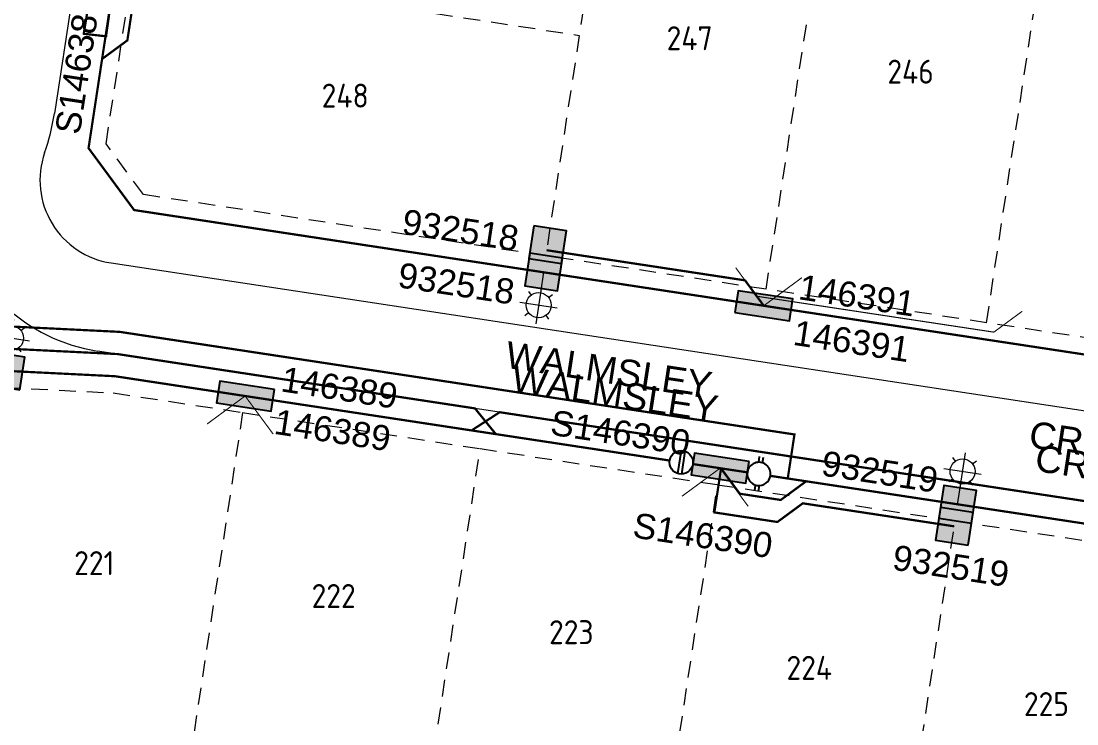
# Model space of a CAD drawing. Header units: metres. Extents: x 277548 to 280124, y 6243677 to 6246862.
# Drawn here: x 278840.7 to 278935.4, y 6245085.9 to 6245149 of the extents above; entities that cross this region are included whole.
import ezdxf
from ezdxf.enums import TextEntityAlignment as Align

# ---------------------------------------------------------------- set-up
doc = ezdxf.new("R2010")
doc.units = ezdxf.units.M
for name, pattern in [('Cable New OH', [6, 4, -2]), ('Dash', [5, 3, -2]), ('IECLAUG', [3, 2, -1]), ('IECLCENT', [15.5, 9.5, -2, 2, -2])]:
    doc.linetypes.add(name, pattern=pattern)
doc.layers.get('0').update_dxf_attribs({"color": 6})
for name, color, linetype, lineweight, true_color in [('_User ZKERB-3-1', 7, 'Continuous', 0, 0x949494), ('_User ZMEDIAN-1-1', 7, 'Continuous', 0, 0x949494), ('_User ZROAD NAMES', 7, 'Continuous', 0, 0xa50000), ('_User ZSTG2-1-1', 7, 'Continuous', 0, 0x0000f0)]:
    doc.layers.add(name, color=color, linetype=linetype, lineweight=lineweight, true_color=true_color)
doc.layers.add('_User ZSTG1-1-5', color=7, linetype='Continuous', lineweight=0)
for name, color, linetype in [('Equip_LV_EXT', 7, 'Continuous'), ('Equip_SP_SL_NEW', 2, 'Continuous'), ('Notes_LV_MISC', 7, 'Continuous'), ('Notes_SP_MISC', 7, 'Continuous'), ('SupportsUG_SP_LV_NEW', 2, 'Continuous'), ('SupportsUG_SP_LV_SL_NEW', 2, 'Continuous')]:
    doc.layers.add(name, color=color, linetype=linetype)
doc.styles.add('COLUMN_LABEL', font='arial.ttf')
doc.styles.add('iecARIAL', font='arial.ttf', dxfattribs={"height": 2})
doc.styles.add('iecISOCP', font='isocp.shx')
doc.styles.add('POLE_LABEL', font='arial.ttf')
doc.styles.get("Standard").update_dxf_attribs({"font": 'arial.ttf'})

# ---------------------------------------------------------------- blocks, each defined once
blk = doc.blocks.new('*U96')
for tag, flags, p in [('ACTUAL_STATUS', 9, (1.5, 0)), ('CONSTRUCTED_VOLTAGE', 9, (1.5, -0.2)), ('OPERATING_VOLTAGE', 9, (1.5, -0.6)), ('ORIENTATION', 9, (1.5, -0.8)), ('STATE', 9, (1.5, -1)), ('SWITCH_TYPE', 9, (1.5, -1.2)), ('NO_PHASES', 9, (1.5, -0.4)), ('USAGE', 9, (1.5, -1.4)), ('OWNED_BY', 9, (1.5, -1.8)), ('OPERATED_BY', 9, (1.5, -2)), ('TYPE', 9, (1.5, -2.6)), ('Z', 1, (1.5, -2.8)), ('NOTES', 9, (1.5, -1.6)), ('MAINTAINED_BY', 9, (1.5, -2.2)), ('NUMBER_OF_PHASES', 9, (1.5, -2.4))]:
    blk.add_attdef(tag, text='', height=0.2, dxfattribs=dict(flags=flags)).set_placement(p, align=Align.MIDDLE_LEFT)
blk.add_wipeout([(-0.46, -1.05), (-0.33, -0.91), (-0.23, -0.76), (-0.14, -0.59), (-0.07, -0.42), (-0.03, -0.23), (-0.01, -0.05), (-0.01, 0.14), (-0.04, 0.33), (-0.09, 0.51), (-0.16, 0.68), (-0.25, 0.84), (-0.36, 0.99), (-0.49, 1.13), (-0.64, 1.25), (-0.8, 1.34), (-0.97, 1.42), (-1.15, 1.48), (-1.34, 1.51), (-1.52, 1.52), (-1.71, 1.5), (-1.89, 1.46), (-2.07, 1.4), (-2.24, 1.32), (-2.4, 1.22), (-2.54, 1.1), (-2.67, 0.96), (-2.77, 0.8), (-2.86, 0.64), (-2.93, 0.46), (-2.97, 0.28), (-2.99, 0.09), (-2.99, -0.09), (-2.96, -0.28), (-2.91, -0.46), (-2.84, -0.63), (-2.75, -0.8), (-2.64, -0.95), (-2.5, -1.08), (-2.36, -1.2), (-2.2, -1.3), (-2.03, -1.37), (-1.85, -1.43), (-1.66, -1.46), (-1.48, -1.47), (-1.29, -1.46), (-1.11, -1.42), (-0.93, -1.36), (-0.76, -1.27), (-0.6, -1.17)])
for p, q in [((-1.73, 1.51), (-1.77, -1.45)), ((-1.23, 1.5), (-1.27, -1.46))]:
    blk.add_line(p, q)
blk.add_circle((-1.5, 0.02), 1.5)
blk = doc.blocks.new('PILLAR_EXT')
blk.add_hatch(color=256).paths.add_polyline_path([(-2.475, 0.99), (-2.475, -0.99), (2.475, -0.99), (2.475, 0.99)])
blk.add_lwpolyline([(-2.475, -0.99), (2.475, -0.99), (2.475, 0.99), (-2.475, 0.99)], close=True)
at = {"style": 'iecARIAL', "flags": 8}
blk.add_attdef('ASSET_NUM', text='', height=2, dxfattribs=at).set_placement((1.5, 3.5), align=Align.MIDDLE_RIGHT)
for tag, p, flags in [('OWNED_BY', (0, -0.2), 9), ('STATE', (0, -0.4), 9), ('SUPPORT_TYPE', (0, -0.6), 9), ('USAGE', (0, -0.8), 9), ('LEGEND', (0, -1), 9), ('STREETNAME', (0, -1.8), 9), ('SUBURB', (0, -2), 1), ('LOCATION', (0, -1.2), 9), ('NOTES', (0, -1.4), 9), ('PARENT', (0, -1.6), 9)]:
    blk.add_attdef(tag, p, '', height=0.2, dxfattribs=dict(flags=flags))
blk = doc.blocks.new('*U64')
at = {"lineweight": 15}
for p, q in [((0, 0), (-0.47, -2.46)), ((-1.91, -2.23), (-1.59, -2.69)), ((-0.33, -1.72), (-1.16, -6.14)), ((1.47, -4.35), (-2.96, -3.51)), ((0.96, -2.77), (0.49, -3.09)), ((-2.45, -5.09), (-1.98, -4.77)), ((0.42, -5.63), (0.1, -5.17))]:
    blk.add_line(p, q, dxfattribs=at)
blk.add_circle((-0.74, -3.93), 1.5, dxfattribs=at)
for tag, p, height, flags in [('CONSTRUCTED_VOLTAGE', (0.98, -0.65), 0.2, 9), ('CONTROL_TYPE', (0.98, -0.85), 0.2, 9), ('LANTERN_PURPOSE', (0.98, -1.05), 0.2, 9), ('LANTERN_TYPE', (0.98, -1.25), 0.2, 9), ('NO_PHASES', (0.98, -1.45), 0.2, 9), ('LNUMBER', (2.18, -3.25), 2.5, 8), ('OPERATING_VOLTAGE', (0.98, -1.65), 0.2, 9), ('ORIENTATION', (0.98, -1.85), 0.2, 9), ('OWNED_BY', (0.98, -2.05), 0.2, 9), ('STATE', (0.98, -2.25), 0.2, 9), ('USAGE', (0.98, -2.45), 0.2, 9), ('CEXIST', (0.98, -2.65), 0.2, 9), ('CNEW', (0.98, -2.85), 0.2, 9), ('CNUMBER', (0.98, -3.05), 0.2, 9), ('CREMOVE', (0.98, -3.25), 0.2, 9), ('CREPLACE', (0.98, -3.45), 0.2, 9), ('LKINGHEIGHT', (0.98, -3.65), 0.2, 9), ('LBRACKET', (0.98, -3.85), 0.2, 9), ('LBRACKETVOCAB', (0.98, -4.05), 0.2, 9), ('LCATEGORY', (0.98, -4.25), 0.2, 9), ('LCHARGE1', (0.98, -4.45), 0.2, 9), ('LCHARGE1PERCENT', (0.98, -4.65), 0.2, 9), ('LCHARGE2', (0.98, -4.85), 0.2, 9), ('LCHARGE2PERCENT', (0.98, -5.05), 0.2, 9), ('LCHARGE3', (0.98, -5.25), 0.2, 9), ('LCHARGE3PERCENT', (0.98, -5.45), 0.2, 9), ('LEXIST', (0.98, -5.65), 0.2, 9), ('LLAMP', (0.98, -5.85), 0.2, 9), ('LLAMPVOCAB', (0.98, -6.05), 0.2, 9), ('LMAST', (0.98, -6.25), 0.2, 9), ('LMASTVOCAB', (0.98, -6.45), 0.2, 9), ('LNEW', (0.98, -6.65), 0.2, 9), ('LANTNUMBER', (0.98, -6.85), 0.2, 9), ('LOUTREACH', (0.98, -7.25), 0.2, 9), ('LOUTREACHVOCAB', (0.98, -7.45), 0.2, 9), ('LRATECODE', (0.98, -7.65), 0.2, 9), ('LREMOVE', (0.98, -7.85), 0.2, 9), ('LREPLACE', (0.98, -8.05), 0.2, 9), ('LTYPE', (0.98, -8.25), 0.2, 9), ('LTYPEVOCAB', (0.98, -8.45), 0.2, 9), ('LEGEND', (0.98, -8.65), 0.2, 9), ('LOCATION', (0.98, -8.85), 0.2, 9), ('STREETNAME', (0.98, -9.25), 0.2, 9), ('SUBURB', (0.98, -9.45), 0.2, 1), ('NOTES', (0.98, -9.05), 0.2, 9)]:
    blk.add_attdef(tag, p, '', height=height, dxfattribs=dict(flags=flags))
blk = doc.blocks.new('COLUMN_EXT')
blk.add_hatch(color=256).paths.add_polyline_path([(-1.485, 1.485), (-1.485, -1.485), (1.485, -1.485), (1.485, 1.485)])
blk.add_lwpolyline([(-1.485, -1.485), (1.485, -1.485), (1.485, 1.485), (-1.485, 1.485)], close=True)
at = {"style": 'COLUMN_LABEL', "oblique": 15, "flags": 8}
blk.add_attdef('ASSET_NUM', text='', height=2, dxfattribs=at).set_placement((2, 2), align=Align.MIDDLE_LEFT)
at = {"flags": 9}
for tag, style, p in [('STRUCTURE_PLANT_NUMBER', 'POLE_LABEL', (1.813, 0.031)), ('STREET_CODE', 'COLUMN_LABEL', (1.813, -0.2))]:
    blk.add_attdef(tag, text='', height=0.2, dxfattribs=dict(at, style=style)).set_placement(p, align=Align.MIDDLE_LEFT)
for tag, p in [('OWNED_BY', (1.813, -0.6)), ('STATE', (1.813, -0.8)), ('COLUMN_TYPE', (1.813, -0.4)), ('USAGE', (1.813, -1)), ('STREETNAME', (1.813, -1.6)), ('SUBURB', (1.813, -1.8)), ('LEGEND', (1.813, -1.2)), ('LOCATION', (1.813, -1.4)), ('NOTES', (1.813, -2))]:
    blk.add_attdef(tag, text='', height=0.2, dxfattribs=at).set_placement(p, align=Align.MIDDLE_LEFT)
at = {"flags": 1}
blk.add_attdef('Z', (1.813, -2.351), '', height=0.2, dxfattribs=at)
blk = doc.blocks.new('*U98')
blk.add_wipeout([(2.64, -0.95), (2.75, -0.79), (2.84, -0.63), (2.91, -0.45), (2.96, -0.27), (2.98, -0.09), (2.98, 0.1), (2.96, 0.29), (2.91, 0.47), (2.84, 0.64), (2.75, 0.81), (2.64, 0.96), (2.51, 1.1), (2.37, 1.21), (2.21, 1.31), (2.04, 1.39), (1.86, 1.45), (1.67, 1.49), (1.49, 1.5), (1.3, 1.49), (1.12, 1.45), (0.94, 1.39), (0.77, 1.31), (0.61, 1.21), (0.47, 1.09), (0.34, 0.95), (0.23, 0.8), (0.14, 0.64), (0.07, 0.46), (0.02, 0.28), (0, 0.09), (0, -0.09), (0.02, -0.28), (0.07, -0.46), (0.14, -0.64), (0.23, -0.8), (0.34, -0.95), (0.47, -1.09), (0.62, -1.21), (0.77, -1.31), (0.94, -1.39), (1.12, -1.44), (1.31, -1.48), (1.49, -1.49), (1.68, -1.48), (1.87, -1.44), (2.04, -1.38), (2.21, -1.3), (2.37, -1.2), (2.52, -1.08)])
for p, q in [((1.26, 1.48), (1.28, 2.23)), ((1.76, 1.47), (1.77, 2.22)), ((1.22, -1.47), (1.21, -2.21)), ((1.72, -1.47), (1.71, -2.22))]:
    blk.add_line(p, q)
blk.add_lwpolyline([(0, 0.03, 1), (2.98, -0.02, 1)], format="xyb", close=True)
for tag, p, flags in [('ORIENTATION', (0, 0), 9), ('Z', (0, 0), 1), ('USAGE', (0, -0.2), 9), ('NOTES', (0, -0.4), 9)]:
    blk.add_attdef(tag, p, '', height=0.2, dxfattribs=dict(flags=flags))

msp = doc.modelspace()

# ---------------------------------------------------------------- linework, layer by layer
at = {"layer": '_User ZKERB-3-1', "linetype": 'Continuous'}
msp.add_arc((278849.88182, 6245134.71766), 15.5, 226.160024, 261.355557, dxfattribs=at)
at = {"layer": '_User ZMEDIAN-1-1', "linetype": 'Continuous'}
for p, q in [((278854.19285, 6245209.92404), (278843.67169, 6245140.71924)), ((278848.75455, 6245127.30286), (278975.17786, 6245108.08281))]:
    msp.add_line(p, q, dxfattribs=at)
for centre, radius, start, end in [((278823.89889, 6245143.72528), 20, 340.879874, 351.355555), ((278849.88182, 6245134.71766), 7.5, 160.879874, 261.355556)]:
    msp.add_arc(centre, radius, start, end, dxfattribs=at)
at = {"layer": '_User ZSTG2-1-1', "color": 252, "linetype": 'Dash', "ltscale": 0.5, "true_color": 0x878787}
for p, q in [((278893.7627, 6245167.49461), (278890.75666, 6245147.72181)), ((278907.52342, 6245124.94296), (278913.53551, 6245164.48856)), ((278927.29622, 6245121.93691), (278933.30831, 6245161.48252)), ((278848.31429, 6245137.99044), (278850.71912, 6245153.80869)), ((278850.71912, 6245153.80869), (278890.75666, 6245147.72181)), ((278890.75666, 6245147.72181), (278887.75061, 6245127.949)), ((278851.66764, 6245133.43467), (278848.31429, 6245137.99044)), ((278887.75061, 6245127.949), (278851.66764, 6245133.43467)), ((278907.52342, 6245124.94296), (278887.75061, 6245127.949)), ((278927.29622, 6245121.93691), (278907.52342, 6245124.94296)), ((278947.06902, 6245118.93087), (278927.29622, 6245121.93691)), ((278839.1045, 6245116.12632), (278848.95981, 6245115.63952)), ((278848.95981, 6245115.63952), (278860.56, 6245113.87595)), ((278860.56, 6245113.87595), (278855.67517, 6245081.74514)), ((278860.56, 6245113.87595), (278881.86519, 6245110.63693)), ((278876.98037, 6245078.50613), (278881.86519, 6245110.63693)), ((278881.86519, 6245110.63693), (278903.17039, 6245107.39792)), ((278898.28556, 6245075.26712), (278903.17039, 6245107.39792)), ((278903.17039, 6245107.39792), (278924.47558, 6245104.15891)), ((278919.59076, 6245072.0281), (278924.47558, 6245104.15891)), ((278924.47558, 6245104.15891), (278945.78077, 6245100.91989))]:
    msp.add_line(p, q, dxfattribs=at)
at = {"layer": 'Notes_LV_MISC', "linetype": 'IECLCENT', "ltscale": 0.75, "const_width": 0.2, "flags": 128}
for points in [[(278848.86416, 6245151.58725), (278848.31036, 6245147.63527), (278846.3082, 6245147.86498), (278847.36425, 6245154.31448), (278831.93494, 6245156.6643), (278830.35666, 6245146.2829), (278825.66287, 6245141.32879), (278817.17928, 6245137.16068), (278791.28712, 6245141.09705)], [(278903.482, 6245108.86778), (278909.4643, 6245107.95446), (278910.06551, 6245111.90902), (278882.62923, 6245116.08397), (278849.53534, 6245121.11521), (278839.67991, 6245121.60202), (278822.29657, 6245124.24335), (278820.62072, 6245126.52011), (278783.78216, 6245132.12278)], [(278880.55519, 6245112.35333), (278860.78545, 6245115.35891), (278849.10992, 6245117.13393), (278839.25462, 6245117.62074), (278820.90112, 6245120.43128), (278818.59854, 6245118.73638), (278814.92126, 6245119.29512), (278813.24465, 6245121.57292)], [(278883.87103, 6245111.84922), (278903.39584, 6245108.88088), (278903.43892, 6245108.87433)], [(278988.61662, 6245095.92482), (278968.41279, 6245098.9964), (278966.43551, 6245099.297), (278965.83345, 6245099.38853), (278946.00623, 6245102.40285), (278911.11328, 6245107.7076), (278908.83589, 6245106.03124), (278905.15861, 6245106.58999), (278903.482, 6245108.86778)]]:
    msp.add_lwpolyline(points, dxfattribs=at)
at = {"layer": 'Notes_LV_MISC', "linetype": 'IECLCENT', "ltscale": 0.5, "const_width": 0.2, "flags": 128}
for points in [[(278905.9821, 6245125.26213), (278905.63325, 6245125.73606), (278887.82576, 6245128.44333)], [(278907.30993, 6245123.45818), (278905.9821, 6245125.26213)], [(278903.482, 6245108.86778), (278902.8811, 6245104.91309), (278908.53501, 6245104.054), (278910.81246, 6245105.73035), (278924.40043, 6245103.66458)]]:
    msp.add_lwpolyline(points, dxfattribs=at)
at = {"layer": 'Notes_SP_MISC', "linetype": 'IECLCENT', "ltscale": 0.5, "const_width": 0.2, "flags": 128}
msp.add_lwpolyline([(278849.23616, 6245154.03414), (278846.73794, 6245137.60163), (278850.82792, 6245132.0451), (278887.55954, 6245126.46082), (279130.13407, 6245089.58238, -0.34654081), (279148.74694, 6245069.71239), (279150.38252, 6245069.74403)], format="xyb", dxfattribs=at)
at = {"layer": 'Notes_SP_MISC', "linetype": 'IECLAUG', "lineweight": -3, "ltscale": 0.25, "const_width": 0.1}
for points in [[(278910.72534, 6245125.97512), (278907.30993, 6245123.45818), (278904.79299, 6245126.87359)], [(278906.68069, 6245124.31203), (278927.95161, 6245121.09048), (278930.49948, 6245122.96357)], [(278857.36863, 6245112.84389), (278860.78545, 6245115.35891), (278863.30047, 6245111.94208)], [(278899.97901, 6245106.36587), (278903.39584, 6245108.88088), (278905.91085, 6245105.46405)]]:
    msp.add_lwpolyline(points, dxfattribs=at)

# ---------------------------------------------------------------- block references
at = {"layer": 'Equip_SP_SL_NEW'}
for p, xscale, yscale, zscale, rotation in [((278887.5618, 6245126.47565), 0.7499999999999999, 0.7499999999999999, 0.7499999999999999, 2.093707621642833), ((278839.33009, 6245117.59451), 0.7500000000000001, 0.7500000000000001, 0.7500000000000001, 182.093705636902), ((278924.69878, 6245105.62704), 0.7500000000000001, 0.7500000000000001, 0.7500000000000001, 182.0940674348019)]:
    msp.add_blockref('*U64', p, dxfattribs=dict(at, xscale=xscale, yscale=yscale, zscale=zscale, rotation=rotation))
at = {"layer": 'Notes_LV_MISC'}
ref = msp.add_blockref('COLUMN_EXT', (278887.9353, 6245128.93242), dxfattribs=dict(at, rotation=261.355558))
ref.add_attrib('ASSET_NUM', '932518', dxfattribs={"layer": '0', "height": 2.25, "rotation": 171.355558, "text_generation_flag": 6}).set_placement((278885.29664, 6245129.46134), align=Align.MIDDLE_RIGHT)
ref = msp.add_blockref('PILLAR_EXT', (278907.30993, 6245123.45818), dxfattribs=dict(at, rotation=351.387804661483))
ref.add_attrib('ASSET_NUM', '146391', dxfattribs={"layer": '0', "height": 2.25, "rotation": 351.3878047}).set_placement((278910.49963, 6245125.16899), align=Align.MIDDLE_LEFT)
ref = msp.add_blockref('PILLAR_EXT', (278860.81454, 6245115.3523), dxfattribs=dict(at, rotation=171.3051449579538))
ref.add_attrib('ASSET_NUM', '146389', dxfattribs={"layer": '0', "height": 2.25, "rotation": 171.305145, "text_generation_flag": 6}).set_placement((278873.81859, 6245111.50363), align=Align.MIDDLE_RIGHT)
ref = msp.add_blockref('COLUMN_EXT', (278924.40043, 6245103.66458), dxfattribs=dict(at, rotation=81.35555604063113))
ref.add_attrib('ASSET_NUM', '932519', dxfattribs={"layer": '0', "height": 2.25, "rotation": 351.355556}).set_placement((278918.92161, 6245100.90683), align=Align.MIDDLE_LEFT)
at = {"layer": 'SupportsUG_SP_LV_NEW'}
ref = msp.add_blockref('PILLAR_EXT', (278849.23616, 6245154.03414), dxfattribs=dict(at, rotation=261.3555559721186))
ref.add_attrib('ASSET_NUM', 'S146388', dxfattribs={"layer": '0', "height": 2.25, "rotation": 261.355556, "text_generation_flag": 6}).set_placement((278846.71903, 6245151.34207), align=Align.MIDDLE_RIGHT)
ref = msp.add_blockref('PILLAR_EXT', (278907.30993, 6245123.45818), dxfattribs=dict(at, rotation=351.387804661483))
ref.add_attrib('ASSET_NUM', '146391', dxfattribs={"layer": '0', "height": 2.25, "rotation": 351.3878047}).set_placement((278910.01509, 6245121.07379), align=Align.MIDDLE_LEFT)
ref = msp.add_blockref('PILLAR_EXT', (278860.81454, 6245115.3523), dxfattribs=dict(at, rotation=171.3051449579538))
ref.add_attrib('ASSET_NUM', '146389', dxfattribs={"layer": '0', "height": 2.25, "rotation": 171.305145, "text_generation_flag": 6}).set_placement((278874.43446, 6245115.31584), align=Align.MIDDLE_RIGHT)
at = {"layer": 'SupportsUG_SP_LV_SL_NEW'}
ref = msp.add_blockref('COLUMN_EXT', (278887.5618, 6245126.47565), dxfattribs=dict(at, rotation=261.355558))
ref.add_attrib('ASSET_NUM', '932518', dxfattribs={"layer": '0', "height": 2.25, "rotation": 171.355558, "text_generation_flag": 6}).set_placement((278884.92314, 6245124.67062), align=Align.MIDDLE_RIGHT)
ref = msp.add_blockref('COLUMN_EXT', (278839.33009, 6245117.59451), dxfattribs=dict(at, rotation=81.355556))
ref.add_attrib('ASSET_NUM', '932517', dxfattribs={"layer": '0', "height": 2.25, "rotation": 351.355556}).set_placement((278827.37473, 6245121.69445), align=Align.MIDDLE_LEFT)
ref = msp.add_blockref('COLUMN_EXT', (278924.70103, 6245105.64187), dxfattribs=dict(at, rotation=81.35555604063113))
ref.add_attrib('ASSET_NUM', '932519', dxfattribs={"layer": '0', "height": 2.25, "rotation": 351.355556}).set_placement((278912.54973, 6245109.35666), align=Align.MIDDLE_LEFT)

# ---------------------------------------------------------------- next in the draw order: texts
at = {"layer": '_User ZSTG1-1-5', "color": 252, "linetype": 'Cable New OH', "true_color": 0x878787, "char_height": 2.15, "attachment_point": 7, "style": 'iecISOCP', "bg_fill": 3, "box_fill_scale": 1.05, "bg_fill_color": 256, "bg_fill_transparency": 0}
for s, insert, width in [('247', (278898.59807, 6245146.38962), 3.8823465), ('246', (278918.39807, 6245143.38962), 3.8812551), ('248', (278867.64807, 6245141.23962), 3.8856207), ('221', (278845.44807, 6245099.28962), 3.5734789), ('222', (278866.74807, 6245096.33962), 3.8659754), ('223', (278888.04807, 6245093.08962), 3.8823465), ('224', (278909.34807, 6245089.88962), 3.8757981), ('225', (278930.64807, 6245086.63962), 3.894352)]:
    msp.add_mtext(s, dxfattribs=dict(at, insert=insert, width=width))

# ---------------------------------------------------------------- next in the draw order: linework, layer by layer
at = {"layer": '_User ZKERB-3-1', "linetype": 'Continuous'}
msp.add_line((278973.97544, 6245100.17369), (278847.55214, 6245119.39374), dxfattribs=at)
at = {"layer": 'Notes_LV_MISC', "linetype": 'IECLCENT', "ltscale": 0.75, "const_width": 0.2, "flags": 128}
for points in [[(278802.22703, 6245170.33841), (278802.71993, 6245173.57063), (278793.60284, 6245174.9567), (278786.70918, 6245129.65462), (278819.50106, 6245124.66739), (278821.177, 6245122.3905), (278839.47984, 6245119.60947), (278849.33519, 6245119.12266), (278881.40419, 6245114.24723), (278883.27465, 6245111.93989), (278883.87103, 6245111.84922)], [(278849.23629, 6245154.03507), (278851.02151, 6245152.53758), (278850.22093, 6245147.27165), (278847.95444, 6245145.60336), (278846.73794, 6245137.60163), (278850.82792, 6245132.0451), (278887.55954, 6245126.46082), (278979.16783, 6245112.53367), (278980.8447, 6245110.25553), (279038.48358, 6245101.49293)], [(279073.83974, 6245082.96841), (278996.23362, 6245094.76682), (278994.55695, 6245097.0447), (278985.96247, 6245098.35131), (278968.71339, 6245100.97368), (278883.62082, 6245113.90471), (278881.10359, 6245112.26995), (278880.55519, 6245112.35333)]]:
    msp.add_lwpolyline(points, dxfattribs=at)
at = {"layer": 'Notes_SP_MISC', "linetype": 'IECLCENT', "ltscale": 0.5, "const_width": 0.2, "flags": 128}
msp.add_lwpolyline([(278786.93828, 6245125.57435), (278839.25462, 6245117.62074), (278849.10992, 6245117.13393), (278860.78545, 6245115.35891), (278903.39584, 6245108.88088), (278946.00623, 6245102.40285), (278988.61662, 6245095.92482), (279073.83943, 6245082.96846)], dxfattribs=at)

# ---------------------------------------------------------------- next in the draw order: block references
at = {"layer": 'Equip_LV_EXT', "xscale": 0.7, "yscale": 0.7, "zscale": 0.7, "rotation": 352.2249757050722}
msp.add_blockref('*U96', (278900.94896, 6245109.25288), dxfattribs=at)

# ---------------------------------------------------------------- next in the draw order: block references
at = {"layer": 'Notes_LV_MISC'}
ref = msp.add_blockref('PILLAR_EXT', (278903.39584, 6245108.88088), dxfattribs=dict(at, rotation=171.3555556798167))
ref.add_attrib('ASSET_NUM', 'S146390', dxfattribs={"layer": '0', "height": 2.25, "rotation": 171.3555557, "text_generation_flag": 6}).set_placement((278908.06865, 6245101.90831), align=Align.MIDDLE_RIGHT)

# ---------------------------------------------------------------- next in the draw order: texts
at = {"layer": '_User ZROAD NAMES', "color": 7, "insert": (278884.56574, 6245115.75499), "char_height": 2.4, "attachment_point": 7, "rotation": 351.3555561, "line_spacing_factor": 0.6}
msp.add_mtext('{\\fArial|b0|i0|c0|p39;WALMSLEY                               CRESCENT}', dxfattribs=at)
at = {"layer": 'Notes_LV_MISC', "color": 7, "insert": (278884.01843, 6245117.87886), "char_height": 2.4, "attachment_point": 7, "rotation": 351.3555561, "line_spacing_factor": 0.6}
msp.add_mtext('{\\fArial|b0|i0|c0|p39;WALMSLEY                               CRESCENT}', dxfattribs=at)

# ---------------------------------------------------------------- next in the draw order: block references
at = {"layer": 'Equip_LV_EXT', "xscale": 0.7, "yscale": 0.7, "zscale": 0.7, "rotation": 352.2249757050722}
msp.add_blockref('*U98', (278905.84241, 6245108.50683), dxfattribs=at)

# ---------------------------------------------------------------- next in the draw order: block references
at = {"layer": 'SupportsUG_SP_LV_NEW'}
ref = msp.add_blockref('PILLAR_EXT', (278903.39584, 6245108.88088), dxfattribs=dict(at, rotation=171.3555556798167))
ref.add_attrib('ASSET_NUM', 'S146390', dxfattribs={"layer": '0', "height": 2.25, "rotation": 171.3555557, "text_generation_flag": 6}).set_placement((278900.67916, 6245111.12265), align=Align.MIDDLE_RIGHT)

doc.saveas('drawing.dxf')
